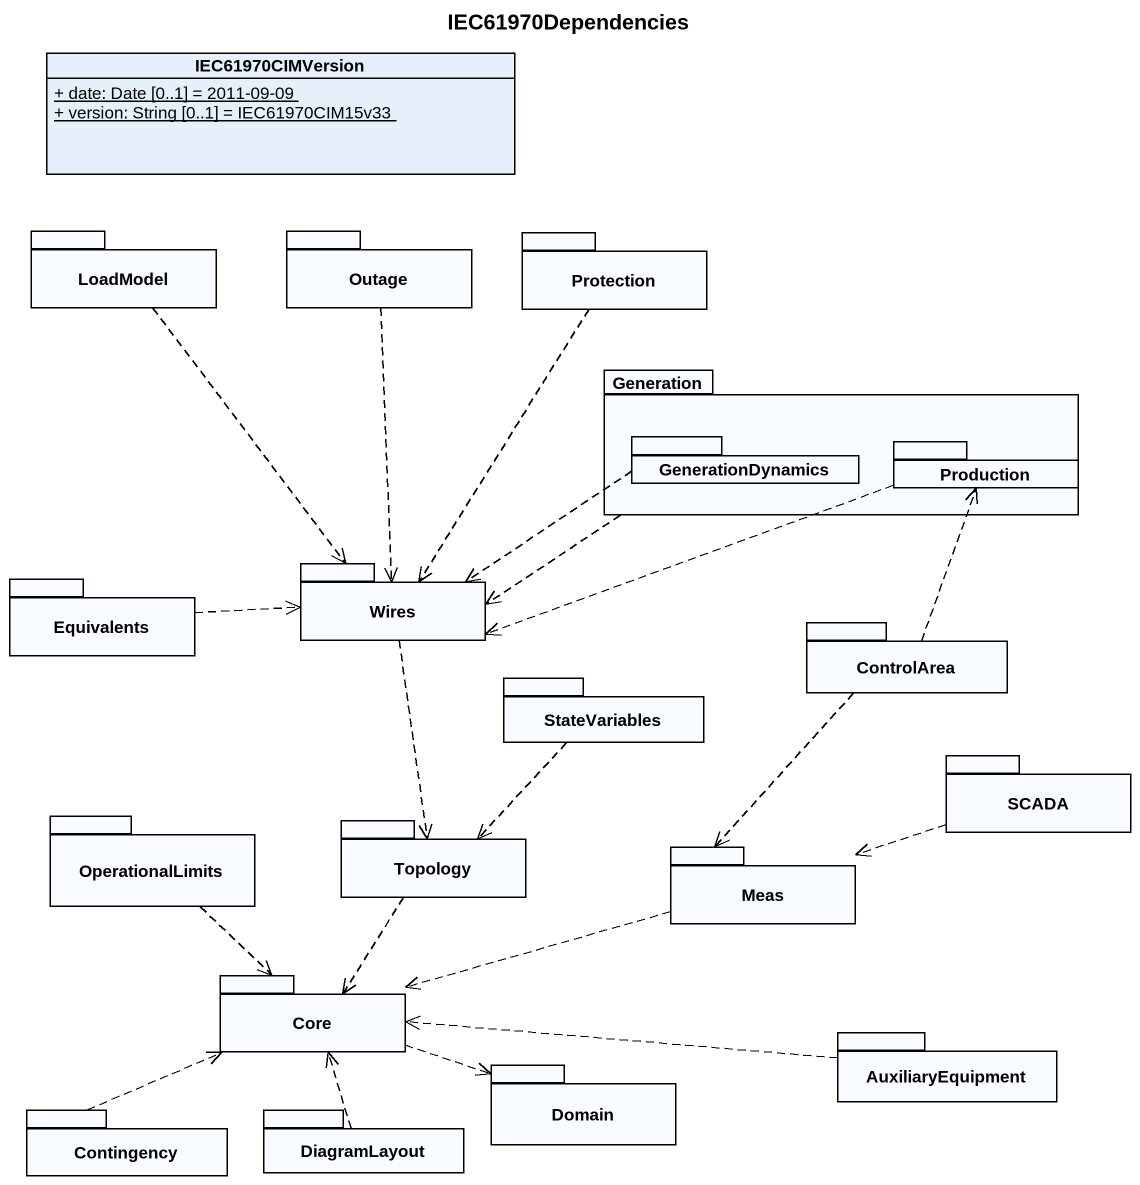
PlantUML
@startuml
title IEC61970Dependencies
hide circle
hide empty members
skinparam classAttributeIconSize 0
class IEC61970CIMVersion {
  {static} + date: Date [0..1] = 2011-09-09
  {static} + version: String [0..1] = IEC61970CIM15v33
}
package LoadModel {
}
package Outage {
}
package Protection {
}
package Generation {
  package GenerationDynamics {
  }
  package Production {
  }
}
package Equivalents {
}
package Wires {
}
package StateVariables {
}
package ControlArea {
}
package OperationalLimits {
}
package Topology {
}
package SCADA {
}
package Meas {
}
package Core {
}
package Domain {
}
package AuxiliaryEquipment {
}
package Contingency {
}
package DiagramLayout {
}
LoadModel ..> Wires
Outage ..> Wires
Protection ..> Wires
Generation .left.> Wires
GenerationDynamics .left.> Wires
Production .left.> Wires
Equivalents .right.> Wires
Wires ..> Topology
StateVariables ..> Topology
ControlArea .up.> Production
ControlArea ..> Meas
OperationalLimits ..> Core
Topology ..> Core
SCADA .left.> Meas
Meas .left.> Core
Core .right.> Domain
AuxiliaryEquipment .left.> Core
Contingency .up.> Core
DiagramLayout .up.> Core
@enduml
